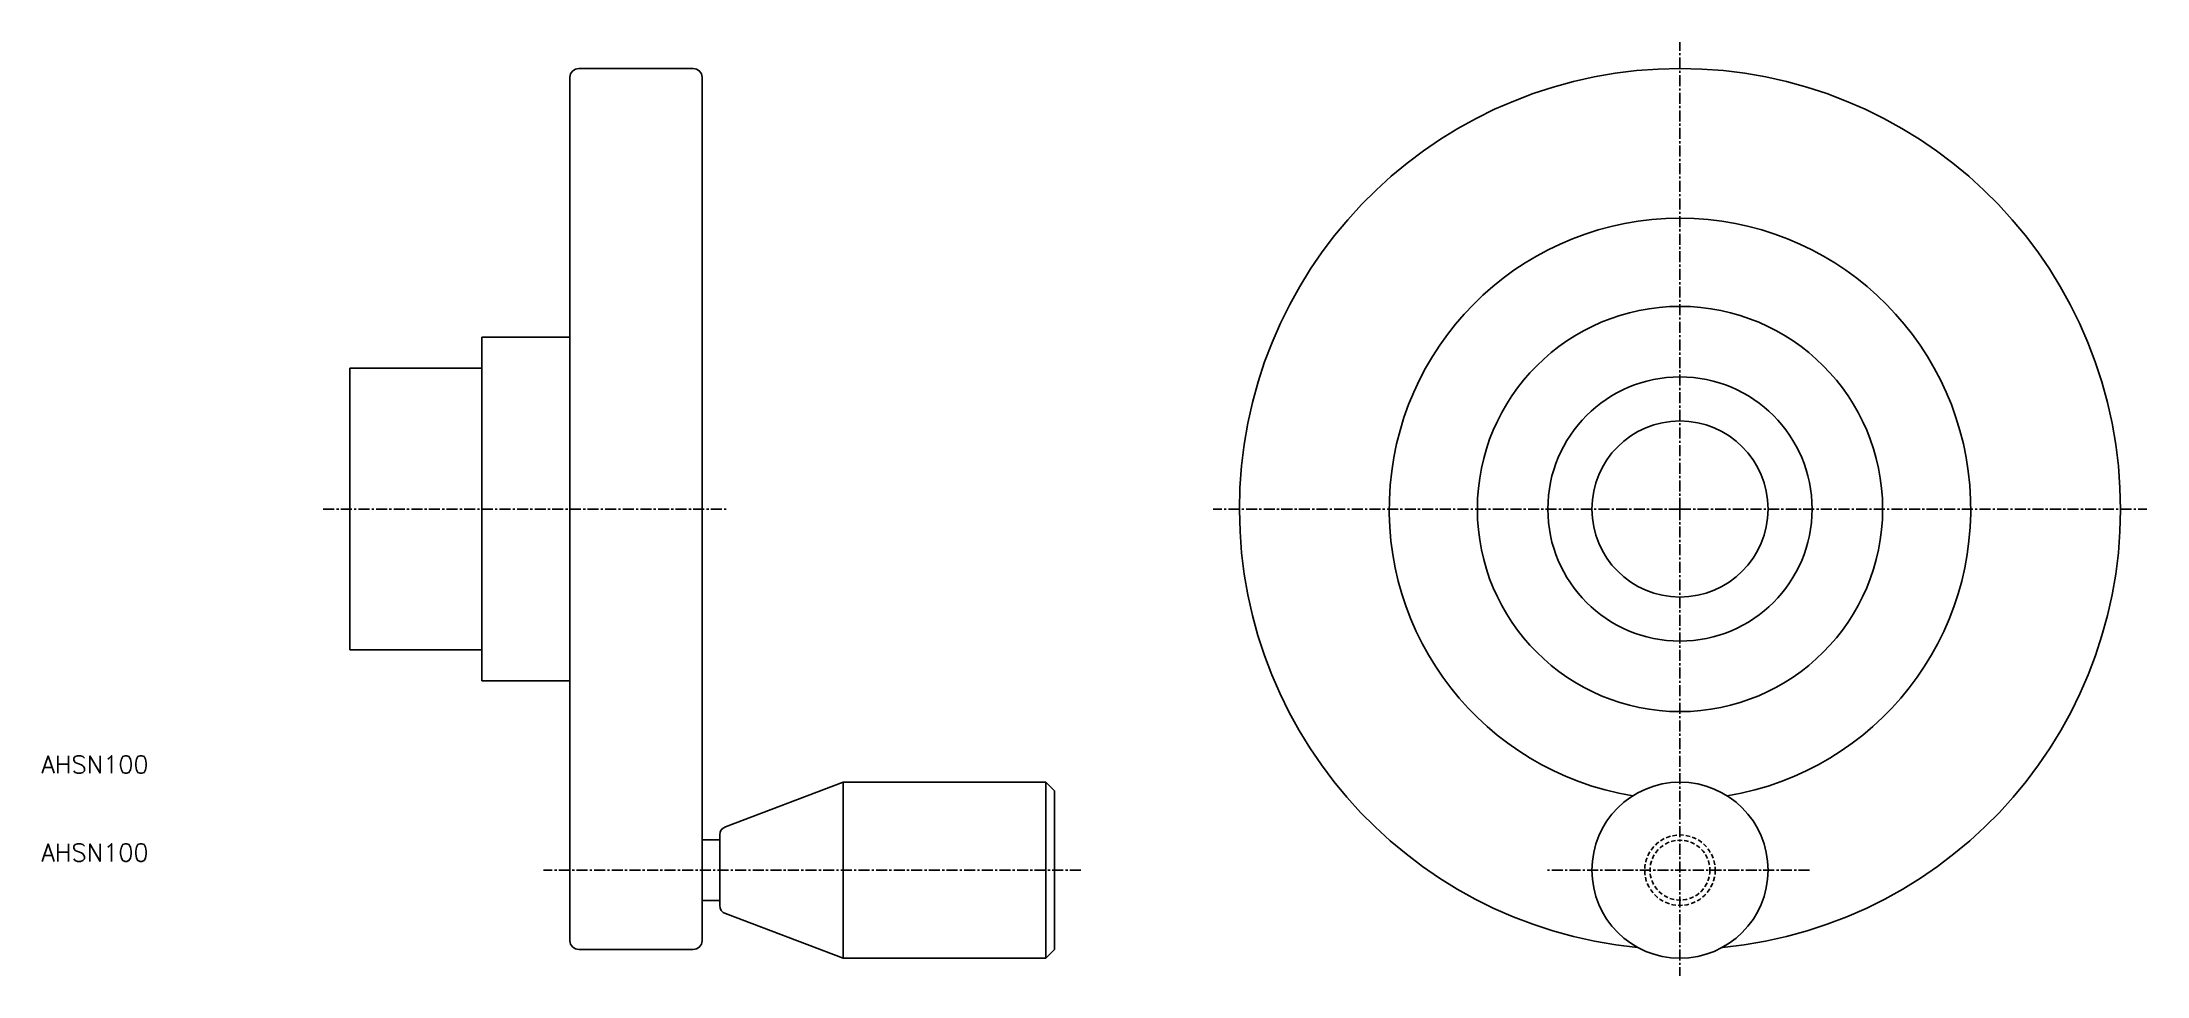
# Model space of a CAD drawing. Extents: x 10 to 249, y -3 to 103.
import ezdxf

# ---------------------------------------------------------------- set-up
doc = ezdxf.new("R2010")
doc.units = 0
doc.linetypes.add('CENTER', pattern=[2, 1.25, -0.25, 0.25, -0.25])
doc.linetypes.add('DASHED', pattern=[0.75, 0.5, -0.25])
doc.layers.get('0').update_dxf_attribs({"linetype": 'CONTINUOUS'})
doc.layers.add('CENTER', color=1, linetype='CENTER')
doc.styles.get("Standard").update_dxf_attribs({"font": 'TXT.shx'})

msp = doc.modelspace()

# ---------------------------------------------------------------- linework, layer by layer
at = {"color": 7, "linetype": 'CONTINUOUS'}
for p, q in [((60, 69.5), (60, 50)), ((60, 69.5), (70, 69.5)), ((45, 50), (45, 66)), ((45, 66), (60, 66)), ((45, 50), (45, 34)), ((60, 30.5), (60, 50)), ((45, 34), (60, 34)), ((60, 30.5), (70, 30.5)), ((87.64538, 13.93501), (101, 19)), ((101, 19), (101, -1)), ((101, 19), (124, 19)), ((124, 19), (124, -1)), ((124, 19), (125, 18)), ((125, 18), (125, 0)), ((85, 12.44), (87, 12.44)), ((87, 12.44), (87, 13)), ((87, 12.44), (87, 5.56)), ((87, 5.56), (85, 5.56)), ((87, 5), (87, 5.56)), ((101, -1), (87.64538, 4.06499)), ((125, 0), (124, -1)), ((124, -1), (101, -1))]:
    msp.add_line(p, q, dxfattribs=at)
msp.add_lwpolyline([(71, 0), (84, 0, 0.414214), (85, 1), (85, 99, 0.414214), (84, 100), (71, 100, 0.414214), (70, 99), (70, 1, 0.414214)], format="xyb", close=True, dxfattribs=at)
for centre, radius in [((196, 50), 23), ((196, 50), 15), ((196, 50), 10), ((196, 9), 10)]:
    msp.add_circle(centre, radius, dxfattribs=at)
at = {"color": 3, "linetype": 'DASHED'}
for radius in [4, 3.4]:
    msp.add_circle((196, 9), radius, dxfattribs=at)
at = {"color": 7, "linetype": 'CONTINUOUS'}
for centre, radius, start, end in [((196, 50), 50, 275.51811, 264.48189), ((196, 50), 33, 279.356375, 260.643625), ((88, 13), 1, 110.770169, 180), ((88, 5), 1, 180, 249.229831)]:
    msp.add_arc(centre, radius, start, end, dxfattribs=at)
at = {"layer": 'CENTER', "color": 1, "linetype": 'CENTER'}
for p, q in [((196, 50), (196, 103)), ((42, 50), (88, 50)), ((196, 50), (143, 50)), ((196, 50), (249, 50)), ((196, 50), (196, -3)), ((128, 9), (67, 9)), ((210.70788, 9), (180.94752, 9))]:
    msp.add_line(p, q, dxfattribs=at)

# ---------------------------------------------------------------- texts
at = {"color": 7, "linetype": 'CONTINUOUS'}
for p in [(10, 20), (10, 10)]:
    msp.add_text('AHSN100', height=2, dxfattribs=at).set_placement(p)

doc.saveas('drawing.dxf')
